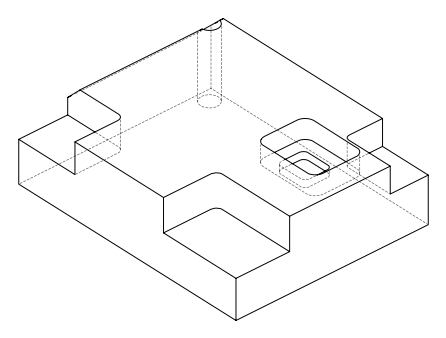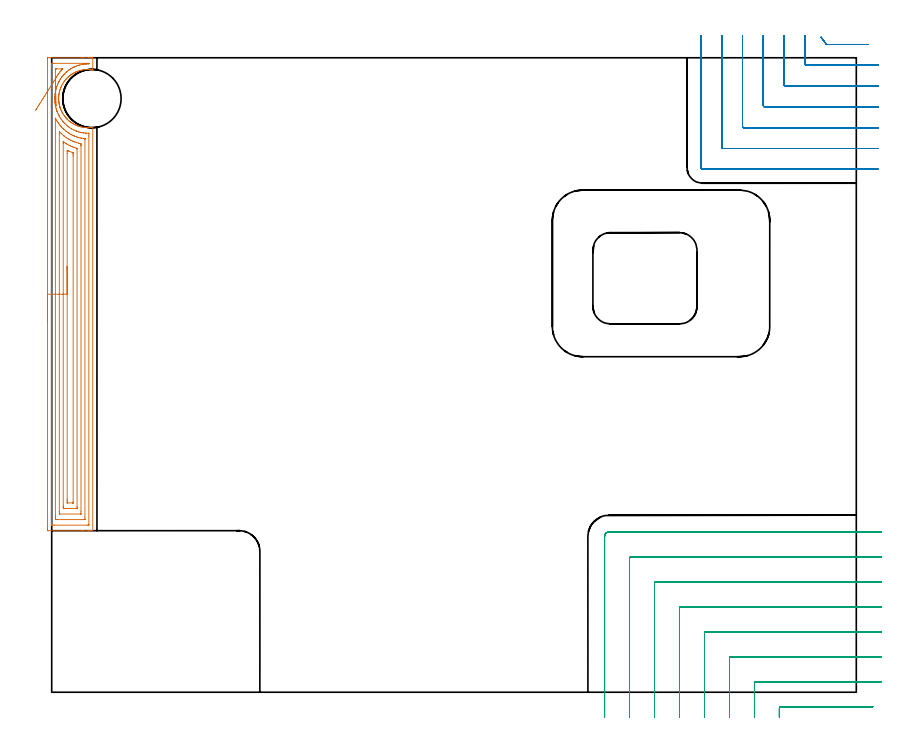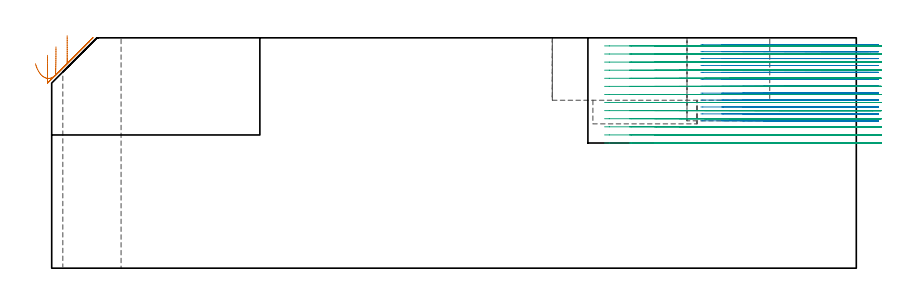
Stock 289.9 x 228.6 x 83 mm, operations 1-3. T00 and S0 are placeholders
(PLAN: 7 operations, 5 tool changes, 66.7 min)
(1 AREA_MILL | FG_CHAMFER_SURFACE | UGT0205_001 | 8.15 min | 23593 mm3)
(2 MILL_CORNER_NOTCH_RECTANGULAR | CORNER_NOTCH_RECTANGULAR | NXT0201_013 | Follow Part, ap 2.5, ae 75% | 13.03 min | 82239 mm3)
(3 MILL_CORNER_NOTCH_RECTANGULAR_1 | CORNER_NOTCH_RECTANGULAR_1 | NXT0201_011 | Follow Part, ap 3, ae 75% | 24.07 min | 233351 mm3)
(4 MILL_CORNER_NOTCH_RECTANGULAR_2 | CORNER_NOTCH_RECTANGULAR_2 | NXT0201_011 | Follow Part, ap 3, ae 75% | 16.27 min | 151375 mm3)
(5 MILL_RECTANGULAR_POCKET | POCKET_RECTANGULAR_STRAIGHT | UGT0201_136 | Follow Part, ap 5, ae 75% | 3.47 min | 103435 mm3)
(6 MILL_RECTANGULAR_POCKET_1 | POCKET_RECTANGULAR_STRAIGHT_1 | NXT0201_011 | Follow Part, ap 3, ae 75% | 1.35 min | 10196 mm3)
(7 INDEXABLE_INSERT_DRILL_THROUGH_HOLE_FROM_SOLID | STEP1HOLE | NXT0302_013 | 0.35 min | 27633 mm3)
(TOOL UGT0205_001 | Chamfer Mill 20 x 3 x 45 deg. | D20 FL50 Z2)
(TOOL NXT0201_013 | ENDMILL 10mm | D10 FL30 Z4)
(TOOL NXT0201_011 | ENDMILL 12mm [2P460-1200-NA 1630] | D12 FL38 Z6)
(TOOL UGT0201_136 | Carbide End Mill 20.0 | D20 FL30 Z4)
(TOOL NXT0302_013 | Index. Insert Drill 21mm [880-D2100L25-05] | D21 PA176 FL105 Z2)
(OP 1 AREA_MILL)
G17 G21 G94 G90
T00 M6
G54
G17 G0 G90 X-1.5 Y133.4 S1061 M3
G43 Z93. H0
Z76.7
G94 G1 Y133.438 Z75.828 F250.
Y133.552 Z74.964
Y133.741 Z74.112
Y134.003 Z73.28
Y134.337 Z72.474
Y134.74 Z71.7
Y135.208 Z70.964
Y135.74 Z70.272
Y136.329 Z69.629
Y136.972 Z69.04
Y137.664 Z68.508
Y138.4 Z68.04
Y139.174 Z67.637
Y139.98 Z67.303
Y140.812 Z67.041
Y141.664 Z66.852
Y142.528 Z66.738
Y143.4 Z66.7
Y228.019
X-1.497 Y228.596
X-1.496 Y228.597 Z66.701
X-0.92 Y228.6 Z67.277
X10.658 Z78.852
X11.277 Z79.474
X11.548 Z79.745
X13.33 Z81.525
X13.873 Z82.072
X13.911 Z82.11
X14.447 Z82.646
X14.761 Y228.593 Z82.953
X14.797 Y228.59 Z82.988
X14.8 Y228.464 Z83.
Y224.456
X14.797 Y224.256 Z82.989
X14.74 Y224.258 Z82.933
X14.683 Y224.262 Z82.883
X14.574 Y224.279 Z82.774
X14.446 Y224.299 Z82.644
X14.22 Y224.321 Z82.416
X14.097 Y224.332 Z82.294
X13.911 Y224.35 Z82.109
X13.024 Y224.389 Z81.223
X12.439 Y224.366 Z80.638
X12.138 Y224.353 Z80.337
X11.555 Y224.299 Z79.753
X11.253 Y224.245 Z79.45
X10.658 Y224.116 Z78.854
X10.367 Y224.053 Z78.564
X9.922 Y223.932 Z78.12
X9.481 Y223.786 Z77.677
X9.322 Y223.724 Z77.516
X9.146 Y223.658 Z77.344
X9.034 Y223.615 Z77.233
X8.594 Y223.429 Z76.793
X8.54 Y223.405 Z76.739
X8.121 Y223.191 Z76.32
X8. Y223.124 Z76.2
X7.707 Y222.963 Z75.906
X7.347 Y222.743 Z75.546
X7.243 Y222.674 Z75.442
X7.095 Y222.577 Z75.291
X6.994 Y222.511 Z75.192
X6.812 Y222.377 Z75.012
X6.65 Y222.249 Z74.846
X6.373 Y222.032 Z74.572
X5.936 Y221.665 Z74.133
X5.883 Y221.617 Z74.079
X5.46 Y221.191 Z73.656
X5.314 Y221.035 Z73.51
X5.182 Y220.893 Z73.378
X5.022 Y220.723 Z73.221
X4.672 Y220.281 Z72.87
X4.34 Y219.829 Z72.538
X4.163 Y219.564 Z72.361
X3.796 Y218.935 Z71.994
X3.566 Y218.491 Z71.765
X3.533 Y218.42 Z71.732
X3.441 Y218.221 Z71.637
X3.356 Y218.041 Z71.554
X3.277 Y217.856 Z71.475
X3.024 Y217.147 Z71.223
X2.945 Y216.885 Z71.141
X2.888 Y216.702 Z71.087
X2.865 Y216.611 Z71.064
X2.845 Y216.53 Z71.043
X2.823 Y216.439 Z71.017
X2.775 Y216.253 Z70.971
X2.729 Y216.033 Z70.926
X2.682 Y215.807 Z70.88
X2.642 Y215.567 Z70.841
X2.608 Y215.359 Z70.808
X2.555 Y214.913 Z70.755
X2.54 Y214.693 Z70.737
X2.523 Y214.466 Z70.718
X2.521 Y214.352 Z70.713
X2.507 Y214.019 Z70.704
X2.508 Y213.984 Z70.705
X2.509 Y213.912 Z70.703
X2.513 Y213.608 Z70.707
Y213.572 Z70.709
X2.516 Y213.492 Z70.714
X2.537 Y213.124 Z70.733
X2.562 Y212.876 Z70.755
X2.58 Y212.678 Z70.776
X2.615 Y212.431 Z70.81
X2.624 Y212.356 Z70.822
X2.641 Y212.23 Z70.84
X2.725 Y211.784 Z70.919
X2.738 Y211.727 Z70.932
X2.828 Y211.336 Z71.022
X2.894 Y211.095 Z71.088
X2.939 Y210.924 Z71.137
X2.948 Y210.89 Z71.146
X2.969 Y210.828 Z71.167
X3.029 Y210.65 Z71.223
X3.096 Y210.441 Z71.291
X3.278 Y209.942 Z71.474
X3.426 Y209.61 Z71.621
X3.456 Y209.539 Z71.655
X3.464 Y209.52 Z71.663
X3.533 Y209.378 Z71.732
X3.565 Y209.314 Z71.762
X3.645 Y209.146 Z71.844
X3.666 Y209.102 Z71.865
X3.907 Y208.664 Z72.105
X4.05 Y208.423 Z72.248
X4.164 Y208.232 Z72.361
X4.497 Y207.757 Z72.694
X4.828 Y207.314 Z73.025
X4.892 Y207.235 Z73.088
X4.937 Y207.179 Z73.134
X5.017 Y207.087 Z73.214
X5.05 Y207.049 Z73.247
X5.152 Y206.938 Z73.352
X5.182 Y206.906 Z73.381
X5.314 Y206.767 Z73.51
X5.43 Y206.641 Z73.63
X5.5 Y206.567 Z73.699
X5.611 Y206.45 Z73.807
X5.639 Y206.42 Z73.835
X5.936 Y206.138 Z74.132
X6.298 Y205.826 Z74.496
X6.668 Y205.526 Z74.868
X6.702 Y205.502 Z74.901
X6.821 Y205.416 Z75.02
X7.26 Y205.118 Z75.459
X7.424 Y205.015 Z75.623
X7.541 Y204.943 Z75.736
X7.672 Y204.86 Z75.872
X7.707 Y204.838 Z75.906
X8.07 Y204.633 Z76.267
X8.206 Y204.563 Z76.404
X8.331 Y204.5 Z76.528
X8.431 Y204.452 Z76.629
X8.594 Y204.374 Z76.792
X9.034 Y204.185 Z77.233
X9.211 Y204.117 Z77.409
X9.322 Y204.075 Z77.517
X9.48 Y204.014 Z77.678
X9.919 Y203.869 Z78.118
X10.038 Y203.834 Z78.237
X10.362 Y203.739 Z78.559
X10.658 Y203.679 Z78.853
X11.252 Y203.558 Z79.451
X11.523 Y203.524 Z79.723
X12.138 Y203.447 Z80.338
X13.024 Y203.411 Z81.224
X13.91 Y203.45 Z82.11
X14.535 Y203.524 Z82.735
X14.738 Y203.548 Z82.937
X14.792 Y203.549 Z82.989
X14.794 Y203.546 Z82.992
X14.8 Y203.524 Z83.
Y58.336
X14.801 Y58.204 Z82.992
X14.759 Y58.201 Z82.951
X14.446 Y58.2 Z82.645
X13.873 Z82.072
X13.33 Z81.525
X11.277 Z79.474
X10.658 Z78.852
X-1.153 Y58.201 Z67.044
X-1.496 Y58.203 Z66.701
X-1.497 Y58.204 Z66.7
X-1.5 Y58.781
Y59.361
Y143.4
X-0.086 Z68.114
X-0.085 Y226.293 Z68.115
X-0.084 Y226.35 Z68.116
X-0.079 Y226.461 Z68.121
X-0.069 Y226.59 Z68.131
X-0.03 Y226.592 Z68.17
X0.499 Y226.599 Z68.699
X12.968 Z81.168
X13.119 Y226.596 Z81.319
X13.33 Y226.59 Z81.53
X13.379 Y226.584 Z81.579
X13.383 Y226.513 Z81.583
X13.385 Y226.473 Z81.585
X13.384 Y226.457 Z81.584
X13.381 Y226.426 Z81.581
X13.374 Y226.385 Z81.574
X12.808 Y226.374 Z81.008
X12.439 Y226.364 Z80.639
X12.317 Y226.36 Z80.517
X11.994 Y226.336 Z80.194
X11.548 Y226.3 Z79.748
X11.491 Y226.294 Z79.691
X11.12 Y226.237 Z79.32
X10.739 Y226.157 Z78.939
X10.658 Y226.138 Z78.858
X10.019 Y225.985 Z78.219
X9.767 Y225.916 Z77.967
X9.333 Y225.781 Z77.533
X8.877 Y225.619 Z77.077
X8.679 Y225.544 Z76.879
X8.194 Y225.347 Z76.394
X8.053 Y225.28 Z76.253
X7.986 Y225.246 Z76.186
X7.472 Y224.969 Z75.672
X7.095 Y224.758 Z75.295
X6.906 Y224.646 Z75.106
X6.601 Y224.456 Z74.801
X6.366 Y224.294 Z74.566
X6.205 Y224.176 Z74.405
X5.861 Y223.909 Z74.061
X5.429 Y223.565 Z73.629
X5.367 Y223.512 Z73.567
X5.314 Y223.465 Z73.514
X4.908 Y223.08 Z73.108
X4.502 Y222.674 Z72.702
X4.463 Y222.634 Z72.663
X4.047 Y222.16 Z72.247
X3.743 Y221.784 Z71.943
X3.652 Y221.665 Z71.852
X3.533 Y221.502 Z71.733
X3.282 Y221.144 Z71.482
X3.115 Y220.893 Z71.315
X2.939 Y220.597 Z71.139
X2.642 Y220.09 Z70.842
X2.611 Y220.033 Z70.811
X2.596 Y220.002 Z70.796
X2.32 Y219.434 Z70.52
X2.168 Y219.111 Z70.368
X2.038 Y218.801 Z70.238
X1.862 Y218.331 Z70.062
X1.804 Y218.168 Z70.004
X1.752 Y218.015 Z69.952
X1.594 Y217.487 Z69.794
X1.552 Y217.33 Z69.752
X1.415 Y216.776 Z69.615
X1.346 Y216.439 Z69.546
X1.273 Y216.027 Z69.473
X1.204 Y215.549 Z69.404
X1.167 Y215.242 Z69.367
X1.12 Y214.658 Z69.32
X1.11 Y214.409 Z69.31
X1.1 Y213.767 Z69.3
X1.104 Y213.524 Z69.304
X1.139 Y212.876 Z69.339
X1.149 Y212.733 Z69.349
X1.165 Y212.572 Z69.365
X1.24 Y211.986 Z69.44
X1.314 Y211.532 Z69.514
X1.401 Y211.095 Z69.601
X1.574 Y210.381 Z69.774
X1.625 Y210.204 Z69.825
X1.752 Y209.789 Z69.952
X1.883 Y209.401 Z70.083
X1.897 Y209.362 Z70.097
X1.914 Y209.314 Z70.114
X2.016 Y209.049 Z70.216
X2.29 Y208.423 Z70.49
X2.642 Y207.711 Z70.842
X2.704 Y207.593 Z70.904
X2.717 Y207.569 Z70.917
X2.737 Y207.532 Z70.937
X2.864 Y207.31 Z71.064
X3.158 Y206.838 Z71.358
X3.292 Y206.641 Z71.492
X3.533 Y206.305 Z71.733
X3.953 Y205.751 Z72.153
X4.167 Y205.497 Z72.367
X4.423 Y205.219 Z72.623
X4.763 Y204.86 Z72.963
X5.314 Y204.342 Z73.514
X5.758 Y203.969 Z73.958
X6.205 Y203.626 Z74.405
X7.026 Y203.078 Z75.226
X7.095 Y203.035 Z75.295
X7.204 Y202.969 Z75.404
X7.986 Y202.564 Z76.186
X8.839 Y202.188 Z77.039
X8.877 Y202.173 Z77.077
X8.9 Y202.164 Z77.1
X9.767 Y201.881 Z77.967
X10.194 Y201.761 Z78.394
X10.658 Y201.668 Z78.858
X11.294 Y201.551 Z79.494
X11.548 Y201.521 Z79.748
X12.291 Y201.445 Z80.491
X12.439 Y201.439 Z80.639
X13.367 Y201.415 Z81.567
X13.379 Y201.351 Z81.579
X13.383 Y201.297 Z81.583
X13.385 Y201.242 Z81.585
X13.386 Y200.406 Z81.586
X13.385 Y60.507 Z81.585
X13.384 Y60.451 Z81.584
X13.379 Y60.339 Z81.579
X13.369 Y60.21 Z81.569
X13.33 Y60.208 Z81.53
X12.801 Y60.201 Z81.001
X0.861 Y60.2 Z69.061
X0.331 Y60.202 Z68.531
X-0.03 Y60.208 Z68.17
X-0.075 Y60.21 Z68.125
X-0.081 Y60.395 Z68.119
X-0.085 Y60.507 Z68.115
Y60.563
X-0.086 Y60.619 Z68.114
Y143.4
X1.328 Z69.528
X1.329 Y206.737 Z69.529
X1.334 Y206.83 Z69.534
X1.349 Y206.808 Z69.549
X1.443 Y206.641 Z69.643
X1.752 Y206.088 Z69.952
X1.955 Y205.751 Z70.155
X2.315 Y205.187 Z70.515
X2.549 Y204.86 Z70.749
X2.642 Y204.735 Z70.842
X2.975 Y204.305 Z71.175
X3.254 Y203.969 Z71.454
X3.533 Y203.667 Z71.733
X4.104 Y203.078 Z72.304
X4.423 Y202.778 Z72.623
X5.112 Y202.188 Z73.312
X5.314 Y202.035 Z73.514
X5.872 Y201.63 Z74.072
X6.205 Y201.412 Z74.405
X6.384 Y201.297 Z74.584
X6.836 Y201.038 Z75.036
X7.095 Y200.898 Z75.295
X7.375 Y200.752 Z75.575
X7.885 Y200.507 Z76.085
X7.986 Y200.464 Z76.186
X8.121 Y200.406 Z76.321
X8.877 Y200.126 Z77.077
X9.308 Y199.974 Z77.508
X9.767 Y199.843 Z77.967
X10.499 Y199.674 Z78.699
X10.658 Y199.647 Z78.858
X11.471 Y199.516 Z79.671
X11.557 Y199.507 Z79.757
X11.943 Y199.459 Z80.143
X11.965 Y199.449 Z80.165
X11.968 Y199.43 Z80.168
X11.97 Y199.399 Z80.17
X11.971 Y199.366 Z80.171
X11.972 Y199.092 Z80.172
X11.971 Y62.812 Z80.171
X11.97 Y62.344 Z80.17
X11.968 Y62.239 Z80.168
X11.966 Y62.215 Z80.166
X11.964 Y62.21 Z80.164
X11.932 Y62.206 Z80.132
X11.837 Y62.202 Z80.037
X11.692 Y62.2 Z79.892
X11.548 Z79.748
X1.895 Z70.095
X1.752 Y62.202 Z69.952
X1.608 Y62.205 Z69.808
X1.335 Y62.213 Z69.535
X1.333 Y62.344 Z69.533
X1.33 Y62.766 Z69.53
X1.329 Y63.235 Z69.529
X1.328 Y63.658 Z69.528
Y143.4
X2.743 Z70.943
Y201.196
X2.744 Y201.297 Z70.944
X2.75 Y201.968 Z70.95
X3.436 Y201.297 Z71.636
X3.533 Y201.209 Z71.733
X4.264 Y200.565 Z72.464
X4.423 Y200.434 Z72.623
X4.458 Y200.406 Z72.658
X5.314 Y199.801 Z73.514
X5.744 Y199.516 Z73.944
X6.205 Y199.243 Z74.405
X6.816 Y198.904 Z75.016
X7.095 Y198.771 Z75.295
X7.409 Y198.625 Z75.609
X7.986 Y198.393 Z76.186
X8.37 Y198.241 Z76.57
X8.877 Y198.069 Z77.077
X9.668 Y197.833 Z77.868
X9.767 Y197.81 Z77.967
X10.102 Y197.734 Z78.302
X10.55 Y197.627 Z78.75
X10.553 Y197.536 Z78.753
X10.555 Y197.339 Z78.755
X10.557 Y196.944 Z78.757
Y196.843
Y65.016
X10.552 Y64.231 Z78.752
X10.551 Y64.211 Z78.751
X10.532 Y64.207 Z78.732
X10.481 Y64.203 Z78.681
X10.379 Y64.201 Z78.579
X2.905 Z71.105
X2.813 Y64.203 Z71.013
X2.768 Y64.207 Z70.968
X2.751 Y64.21 Z70.951
X2.749 Y64.222 Z70.949
X2.743 Y64.915 Z70.943
Y65.016
Y143.4
X4.157 Z72.357
Y197.734
X4.158 Y198. Z72.358
X4.161 Y198.267 Z72.361
X4.164 Y198.341 Z72.364
X4.168 Y198.36 Z72.368
X4.189 Y198.347 Z72.389
X4.285 Y198.284 Z72.485
X4.423 Y198.191 Z72.623
X5.095 Y197.734 Z73.295
X5.314 Y197.598 Z73.514
X5.659 Y197.389 Z73.859
X6.205 Y197.102 Z74.405
X6.712 Y196.843 Z74.912
X7.095 Y196.676 Z75.295
X7.389 Y196.55 Z75.589
X7.986 Y196.323 Z76.186
X8.783 Y196.046 Z76.983
X8.877 Y196.018 Z77.077
X9.097 Y195.953 Z77.297
X9.137 Y195.928 Z77.337
X9.139 Y195.918 Z77.339
X9.141 Y195.886 Z77.341
X9.143 Y195.819 Z77.343
Y195.686
X9.142 Y66.798 Z77.342
X9.141 Y66.534 Z77.341
X9.136 Y66.266 Z77.336
X9.132 Y66.209 Z77.332
X9.1 Y66.207 Z77.3
X9.026 Y66.203 Z77.226
X8.877 Y66.201 Z77.077
X8.584 Y66.2 Z76.784
X5.021 Y66.201 Z73.221
X4.423 Y66.207 Z72.623
X4.225 Y66.21 Z72.425
X4.164 Y66.22 Z72.364
X4.161 Y66.354 Z72.361
X4.159 Y66.531 Z72.359
X4.157 Y66.798 Z72.357
Y67.064
Y143.4
X5.571 Z73.771
Y194.171
X5.573 Y194.803 Z73.773
X5.575 Y195.062 Z73.775
X5.578 Y195.257 Z73.778
X5.712 Y195.206 Z73.912
X6.022 Y195.062 Z74.222
X6.205 Y194.975 Z74.405
X6.369 Y194.897 Z74.569
X7.715 Y194.338 Z75.915
X7.722 Y194.315 Z75.922
X7.725 Y194.261 Z75.925
X7.727 Y194.171 Z75.927
X7.729 Y193.538 Z75.929
Y193.281
X7.728 Y68.579 Z75.928
X7.726 Y68.263 Z75.926
X7.725 Y68.224 Z75.925
X7.723 Y68.212 Z75.923
X7.701 Y68.209 Z75.901
X7.601 Y68.204 Z75.801
X7.474 Y68.201 Z75.674
X5.691 Y68.202 Z73.891
X5.599 Y68.207 Z73.799
X5.582 Y68.209 Z73.782
X5.578 Y68.238 Z73.778
X5.574 Y68.319 Z73.774
X5.572 Y68.579 Z73.772
X5.571 Y69.213 Z73.771
Y69.47
Y143.4
Y144.272 Z73.809
Y145.137 Z73.923
Y145.988 Z74.112
Y146.82 Z74.374
Y147.626 Z74.708
Y148.4 Z75.111
Y149.136 Z75.58
Y149.828 Z76.111
Y150.471 Z76.7
Y151.06 Z77.343
Y151.592 Z78.035
Y152.06 Z78.771
Y152.463 Z79.545
Y152.797 Z80.351
Y153.059 Z81.183
Y153.248 Z82.035
Y153.362 Z82.9
Y153.4 Z83.771
G0 Z93.
X1.538 Y211.222
Z79.74
G1 Y211.242 Z78.868
X1.536 Y211.338 Z78.001
X1.532 Y211.509 Z77.145
X1.527 Y211.754 Z76.308
X1.52 Y212.071 Z75.495
X1.512 Y212.458 Z74.713
X1.503 Y212.911 Z73.968
X1.492 Y213.428 Z73.265
X1.48 Y214.004 Z72.61
X1.467 Y214.634 Z72.007
X1.453 Y215.315 Z71.462
X1.438 Y216.041 Z70.978
X1.422 Y216.806 Z70.559
X1.406 Y217.605 Z70.209
X1.388 Y218.431 Z69.929
X1.371 Y219.278 Z69.723
X1.353 Y220.14 Z69.591
X1.335 Y221.011 Z69.535
X1.331 Y221.209 Z69.531
X1.329 Y221.315 Z69.529
Y223.988
X1.33 Y224.456 Z69.53
X1.332 Y224.561 Z69.532
X1.334 Y224.585 Z69.534
X1.336 Y224.59 Z69.536
X1.368 Y224.594 Z69.568
X1.463 Y224.598 Z69.663
X1.608 Y224.6 Z69.808
X1.752 Z69.952
X3.533 Y224.599 Z71.733
X3.677 Y224.596 Z71.877
X3.944 Y224.59 Z72.144
X3.825 Y224.456 Z72.025
X3.684 Y224.304 Z71.884
X3.533 Y224.139 Z71.733
X3.264 Y223.834 Z71.464
X3.033 Y223.565 Z71.233
X2.86 Y223.347 Z71.06
X2.642 Y223.064 Z70.842
X2.478 Y222.839 Z70.678
X2.361 Y222.674 Z70.561
X2.116 Y222.31 Z70.316
X1.792 Y221.784 Z69.992
X1.777 Y221.759 Z69.977
X1.752 Y221.715 Z69.952
X1.45 Y221.194 Z69.65
X1.335 Y221.011 Z69.535
X0.916 Y220.344 Z69.159
X0.481 Y219.652 Z68.853
X0.034 Y218.941 Z68.62
X-0.422 Y218.214 Z68.461
X-0.884 Y217.479 Z68.377
X-1.349 Y216.741 Z68.369
X-1.811 Y216.004 Z68.437
X-2.269 Y215.276 Z68.581
X-2.719 Y214.561 Z68.799
X-3.156 Y213.864 Z69.09
X-3.579 Y213.192 Z69.452
X-3.983 Y212.549 Z69.881
X-4.365 Y211.94 Z70.375
X-4.724 Y211.37 Z70.93
X-5.055 Y210.843 Z71.541
X-5.356 Y210.363 Z72.204
X-5.626 Y209.934 Z72.914
X-5.862 Y209.559 Z73.666
G0 Z93.
M5
M2
(OP 2 MILL_CORNER_NOTCH_RECTANGULAR)
G17 G21 G94 G90
T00 M6
G54
G17 G0 G90 X277.199 Y236. S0 M3
G43 Z93. H0
Z80.508
G94 G1 X278.999 Y233.6 F250.
G3 X279.395 Y233.4 R0.5 F500.
G1 X291.3
X294.3 F250.
G0 Z93.
X271.4 Y236.6
Z80.508
G1 Y233.6
Y226.397 F500.
G3 X271.897 Y225.9 R0.5
G1 X294.9
X297.9 F250.
G0 Z93.
X263.9 Y236.6
Z80.508
G1 Y233.6
Y218.897 F500.
G3 X264.397 Y218.4 R0.5
G1 X294.9
X297.9 F250.
G0 Z93.
X256.4 Y236.6
Z80.508
G1 Y233.6
Y211.397 F500.
G3 X256.897 Y210.9 R0.5
G1 X294.9
X297.9 F250.
G0 Z93.
X248.9 Y236.6
Z80.508
G1 Y233.6
Y203.897 F500.
G3 X249.397 Y203.4 R0.5
G1 X294.9
X297.9 F250.
G0 Z93.
X241.4 Y236.6
Z80.508
G1 Y233.6
Y196.397 F500.
G3 X241.897 Y195.9 R0.5
G1 X294.9
X297.9 F250.
G0 Z93.
X233.9 Y236.6
Z80.508
G1 Y233.6
Y189.1 F500.
G3 X234.6 Y188.4 R0.7
G1 X294.9
X297.9 F250.
G0 Z93.
X277.199 Y236.
Z78.017
G1 X278.999 Y233.6
G3 X279.395 Y233.4 R0.5 F500.
G1 X291.3
X294.3 F250.
G0 Z93.
X271.4 Y236.6
Z78.017
G1 Y233.6
Y226.397 F500.
G3 X271.897 Y225.9 R0.5
G1 X294.9
X297.9 F250.
G0 Z93.
X263.9 Y236.6
Z78.017
G1 Y233.6
Y218.897 F500.
G3 X264.397 Y218.4 R0.5
G1 X294.9
X297.9 F250.
G0 Z93.
X256.4 Y236.6
Z78.017
G1 Y233.6
Y211.397 F500.
G3 X256.897 Y210.9 R0.5
G1 X294.9
X297.9 F250.
G0 Z93.
X248.9 Y236.6
Z78.017
G1 Y233.6
Y203.897 F500.
G3 X249.397 Y203.4 R0.5
G1 X294.9
X297.9 F250.
G0 Z93.
X241.4 Y236.6
Z78.017
G1 Y233.6
Y196.397 F500.
G3 X241.897 Y195.9 R0.5
G1 X294.9
X297.9 F250.
G0 Z93.
X233.9 Y236.6
Z78.017
G1 Y233.6
Y189.1 F500.
G3 X234.6 Y188.4 R0.7
G1 X294.9
X297.9 F250.
G0 Z93.
X277.199 Y236.
Z75.525
G1 X278.999 Y233.6
G3 X279.395 Y233.4 R0.5 F500.
G1 X291.3
X294.3 F250.
G0 Z93.
X271.4 Y236.6
Z75.525
G1 Y233.6
Y226.397 F500.
G3 X271.897 Y225.9 R0.5
G1 X294.9
X297.9 F250.
G0 Z93.
X263.9 Y236.6
Z75.525
G1 Y233.6
Y218.897 F500.
G3 X264.397 Y218.4 R0.5
G1 X294.9
X297.9 F250.
G0 Z93.
X256.4 Y236.6
Z75.525
G1 Y233.6
Y211.397 F500.
G3 X256.897 Y210.9 R0.5
G1 X294.9
X297.9 F250.
G0 Z93.
X248.9 Y236.6
Z75.525
G1 Y233.6
Y203.897 F500.
G3 X249.397 Y203.4 R0.5
G1 X294.9
X297.9 F250.
G0 Z93.
X241.4 Y236.6
Z75.525
G1 Y233.6
Y196.397 F500.
G3 X241.897 Y195.9 R0.5
G1 X294.9
X297.9 F250.
G0 Z93.
X233.9 Y236.6
Z75.525
G1 Y233.6
Y189.1 F500.
G3 X234.6 Y188.4 R0.7
G1 X294.9
X297.9 F250.
G0 Z93.
X277.199 Y236.
Z73.033
G1 X278.999 Y233.6
G3 X279.395 Y233.4 R0.5 F500.
G1 X291.3
X294.3 F250.
G0 Z93.
X271.4 Y236.6
Z73.033
G1 Y233.6
Y226.396 F500.
G3 X271.896 Y225.9 R0.5
G1 X294.9
X297.9 F250.
G0 Z93.
X263.9 Y236.6
Z73.033
G1 Y233.6
Y218.897 F500.
G3 X264.397 Y218.4 R0.5
G1 X294.9
X297.9 F250.
G0 Z93.
X256.4 Y236.6
Z73.033
G1 Y233.6
Y211.397 F500.
G3 X256.897 Y210.9 R0.5
G1 X294.9
X297.9 F250.
G0 Z93.
X248.9 Y236.6
Z73.033
G1 Y233.6
Y203.897 F500.
G3 X249.397 Y203.4 R0.5
G1 X294.9
X297.9 F250.
G0 Z93.
X241.4 Y236.6
Z73.033
G1 Y233.6
Y196.397 F500.
G3 X241.897 Y195.9 R0.5
G1 X294.9
X297.9 F250.
G0 Z93.
X233.9 Y236.6
Z73.033
G1 Y233.6
Y189.1 F500.
G3 X234.6 Y188.4 R0.7
G1 X294.9
X297.9 F250.
G0 Z93.
X277.199 Y236.
Z70.542
G1 X278.999 Y233.6
G3 X279.395 Y233.4 R0.5 F500.
G1 X291.3
X294.3 F250.
G0 Z93.
X271.4 Y236.6
Z70.542
G1 Y233.6
Y226.397 F500.
G3 X271.897 Y225.9 R0.5
G1 X294.9
X297.9 F250.
G0 Z93.
X263.9 Y236.6
Z70.542
G1 Y233.6
Y218.897 F500.
G3 X264.397 Y218.4 R0.5
G1 X294.9
X297.9 F250.
G0 Z93.
X256.4 Y236.6
Z70.542
G1 Y233.6
Y211.397 F500.
G3 X256.897 Y210.9 R0.5
G1 X294.9
X297.9 F250.
G0 Z93.
X248.9 Y236.6
Z70.542
G1 Y233.6
Y203.897 F500.
G3 X249.397 Y203.4 R0.5
G1 X294.9
X297.9 F250.
G0 Z93.
X241.4 Y236.6
Z70.542
G1 Y233.6
Y196.397 F500.
G3 X241.897 Y195.9 R0.5
G1 X294.9
X297.9 F250.
G0 Z93.
X233.9 Y236.6
Z70.542
G1 Y233.6
Y189.1 F500.
G3 X234.6 Y188.4 R0.7
G1 X294.9
X297.9 F250.
G0 Z93.
X277.199 Y236.
Z68.05
G1 X278.999 Y233.6
G3 X279.395 Y233.4 R0.5 F500.
G1 X291.3
X294.3 F250.
G0 Z93.
X271.4 Y236.6
Z68.05
G1 Y233.6
Y226.397 F500.
G3 X271.897 Y225.9 R0.5
G1 X294.9
X297.9 F250.
G0 Z93.
X263.9 Y236.6
Z68.05
G1 Y233.6
Y218.897 F500.
G3 X264.397 Y218.4 R0.5
G1 X294.9
X297.9 F250.
G0 Z93.
X256.4 Y236.6
Z68.05
G1 Y233.6
Y211.397 F500.
G3 X256.897 Y210.9 R0.5
G1 X294.9
X297.9 F250.
G0 Z93.
X248.9 Y236.6
Z68.05
G1 Y233.6
Y203.897 F500.
G3 X249.397 Y203.4 R0.5
G1 X294.9
X297.9 F250.
G0 Z93.
X241.4 Y236.6
Z68.05
G1 Y233.6
Y196.397 F500.
G3 X241.897 Y195.9 R0.5
G1 X294.9
X297.9 F250.
G0 Z93.
X233.9 Y236.6
Z68.05
G1 Y233.6
Y189.1 F500.
G3 X234.6 Y188.4 R0.7
G1 X294.9
X297.9 F250.
G0 Z93.
X277.199 Y236.
Z65.558
G1 X278.999 Y233.6
G3 X279.395 Y233.4 R0.5 F500.
G1 X291.3
X294.3 F250.
G0 Z93.
X271.4 Y236.6
Z65.558
G1 Y233.6
Y226.397 F500.
G3 X271.897 Y225.9 R0.5
G1 X294.9
X297.9 F250.
G0 Z93.
X263.9 Y236.6
Z65.558
G1 Y233.6
Y218.897 F500.
G3 X264.397 Y218.4 R0.5
G1 X294.9
X297.9 F250.
G0 Z93.
X256.4 Y236.6
Z65.558
G1 Y233.6
Y211.397 F500.
G3 X256.897 Y210.9 R0.5
G1 X294.9
X297.9 F250.
G0 Z93.
X248.9 Y236.6
Z65.558
G1 Y233.6
Y203.897 F500.
G3 X249.397 Y203.4 R0.5
G1 X294.9
X297.9 F250.
G0 Z93.
X241.4 Y236.6
Z65.558
G1 Y233.6
Y196.397 F500.
G3 X241.897 Y195.9 R0.5
G1 X294.9
X297.9 F250.
G0 Z93.
X233.9 Y236.6
Z65.558
G1 Y233.6
Y189.1 F500.
G3 X234.6 Y188.4 R0.7
G1 X294.9
X297.9 F250.
G0 Z93.
X277.199 Y236.
Z63.067
G1 X278.999 Y233.6
G3 X279.395 Y233.4 R0.5 F500.
G1 X291.3
X294.3 F250.
G0 Z93.
X271.4 Y236.6
Z63.067
G1 Y233.6
Y226.397 F500.
G3 X271.897 Y225.9 R0.5
G1 X294.9
X297.9 F250.
G0 Z93.
X263.9 Y236.6
Z63.067
G1 Y233.6
Y218.897 F500.
G3 X264.397 Y218.4 R0.5
G1 X294.9
X297.9 F250.
G0 Z93.
X256.4 Y236.6
Z63.067
G1 Y233.6
Y211.397 F500.
G3 X256.897 Y210.9 R0.5
G1 X294.9
X297.9 F250.
G0 Z93.
X248.9 Y236.6
Z63.067
G1 Y233.6
Y203.897 F500.
G3 X249.397 Y203.4 R0.5
G1 X294.9
X297.9 F250.
G0 Z93.
X241.4 Y236.6
Z63.067
G1 Y233.6
Y196.397 F500.
G3 X241.897 Y195.9 R0.5
G1 X294.9
X297.9 F250.
G0 Z93.
X233.9 Y236.6
Z63.067
G1 Y233.6
Y189.1 F500.
G3 X234.6 Y188.4 R0.7
G1 X294.9
X297.9 F250.
G0 Z93.
X277.199 Y236.
Z60.575
G1 X278.999 Y233.6
G3 X279.395 Y233.4 R0.5 F500.
G1 X291.3
X294.3 F250.
G0 Z93.
X271.4 Y236.6
Z60.575
G1 Y233.6
Y226.397 F500.
G3 X271.897 Y225.9 R0.5
G1 X294.9
X297.9 F250.
G0 Z93.
X263.9 Y236.6
Z60.575
G1 Y233.6
Y218.897 F500.
G3 X264.397 Y218.4 R0.5
G1 X294.9
X297.9 F250.
G0 Z93.
X256.4 Y236.6
Z60.575
G1 Y233.6
Y211.397 F500.
G3 X256.897 Y210.9 R0.5
G1 X294.9
X297.9 F250.
G0 Z93.
X248.9 Y236.6
Z60.575
G1 Y233.6
Y203.897 F500.
G3 X249.397 Y203.4 R0.5
G1 X294.9
X297.9 F250.
G0 Z93.
X241.4 Y236.6
Z60.575
G1 Y233.6
Y196.397 F500.
G3 X241.897 Y195.9 R0.5
G1 X294.9
X297.9 F250.
G0 Z93.
X233.9 Y236.6
Z60.575
G1 Y233.6
Y189.1 F500.
G3 X234.6 Y188.4 R0.7
G1 X294.9
X297.9 F250.
G0 Z93.
X277.199 Y236.
Z58.083
G1 X278.999 Y233.6
G3 X279.395 Y233.4 R0.5 F500.
G1 X291.3
X294.3 F250.
G0 Z93.
X271.4 Y236.6
Z58.083
G1 Y233.6
Y226.397 F500.
G3 X271.897 Y225.9 R0.5
G1 X294.9
X297.9 F250.
G0 Z93.
X263.9 Y236.6
Z58.083
G1 Y233.6
Y218.897 F500.
G3 X264.397 Y218.4 R0.5
G1 X294.9
X297.9 F250.
G0 Z93.
X256.4 Y236.6
Z58.083
G1 Y233.6
Y211.397 F500.
G3 X256.897 Y210.9 R0.5
G1 X294.9
X297.9 F250.
G0 Z93.
X248.9 Y236.6
Z58.083
G1 Y233.6
Y203.897 F500.
G3 X249.397 Y203.4 R0.5
G1 X294.9
X297.9 F250.
G0 Z93.
X241.4 Y236.6
Z58.083
G1 Y233.6
Y196.397 F500.
G3 X241.897 Y195.9 R0.5
G1 X294.9
X297.9 F250.
G0 Z93.
X233.9 Y236.6
Z58.083
G1 Y233.6
Y189.1 F500.
G3 X234.6 Y188.4 R0.7
G1 X294.9
X297.9 F250.
G0 Z93.
X277.199 Y236.
Z55.592
G1 X278.999 Y233.6
G3 X279.395 Y233.4 R0.5 F500.
G1 X291.3
X294.3 F250.
G0 Z93.
X271.4 Y236.6
Z55.592
G1 Y233.6
Y226.397 F500.
G3 X271.897 Y225.9 R0.5
G1 X294.9
X297.9 F250.
G0 Z93.
X263.9 Y236.6
Z55.592
G1 Y233.6
Y218.897 F500.
G3 X264.397 Y218.4 R0.5
G1 X294.9
X297.9 F250.
G0 Z93.
X256.4 Y236.6
Z55.592
G1 Y233.6
Y211.397 F500.
G3 X256.897 Y210.9 R0.5
G1 X294.9
X297.9 F250.
G0 Z93.
X248.9 Y236.6
Z55.592
G1 Y233.6
Y203.897 F500.
G3 X249.397 Y203.4 R0.5
G1 X294.9
X297.9 F250.
G0 Z93.
X241.4 Y236.6
Z55.592
G1 Y233.6
Y196.397 F500.
G3 X241.897 Y195.9 R0.5
G1 X294.9
X297.9 F250.
G0 Z93.
X233.9 Y236.6
Z55.592
G1 Y233.6
Y189.1 F500.
G3 X234.6 Y188.4 R0.7
G1 X294.9
X297.9 F250.
G0 Z93.
X277.199 Y236.
Z53.1
G1 X278.999 Y233.6
G3 X279.395 Y233.4 R0.5 F500.
G1 X291.3
X294.3 F250.
G0 Z93.
X271.4 Y236.6
Z53.1
G1 Y233.6
Y226.397 F500.
G3 X271.897 Y225.9 R0.5
G1 X294.9
X297.9 F250.
G0 Z93.
X263.9 Y236.6
Z53.1
G1 Y233.6
Y218.897 F500.
G3 X264.397 Y218.4 R0.5
G1 X294.9
X297.9 F250.
G0 Z93.
X256.4 Y236.6
Z53.1
G1 Y233.6
Y211.397 F500.
G3 X256.897 Y210.9 R0.5
G1 X294.9
X297.9 F250.
G0 Z93.
X248.9 Y236.6
Z53.1
G1 Y233.6
Y203.897 F500.
G3 X249.397 Y203.4 R0.5
G1 X294.9
X297.9 F250.
G0 Z93.
X241.4 Y236.6
Z53.1
G1 Y233.6
Y196.397 F500.
G3 X241.897 Y195.9 R0.5
G1 X294.9
X297.9 F250.
G0 Z93.
X233.9 Y236.6
Z53.1
G1 Y233.6
Y189.1 F500.
G3 X234.6 Y188.4 R0.7
G1 X294.9
X297.9 F250.
G0 Z93.
M5
M2
(OP 3 MILL_CORNER_NOTCH_RECTANGULAR_1)
G17 G21 G94 G90
T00 M6
G54
G17 G0 G90 X295.893 Y-5.2 S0 M3
G43 Z93. H1
Z80.085
G94 G1 X292.893 F250.
X262.795 F500.
G3 X262.2 Y-5.795 R0.6
G2 X262.2 Y-6. R63.
G1 Y-9. F250.
G0 Z93.
X298.9 Y3.8
Z80.085
G1 X295.9
X253.796 F500.
G3 X253.2 Y3.204 R0.6
G1 Y-6.
Y-9. F250.
G0 Z93.
X298.9 Y12.8
Z80.085
G1 X295.9
X244.796 F500.
G3 X244.2 Y12.204 R0.6
G1 Y-6.
Y-9. F250.
G0 Z93.
X298.9 Y21.8
Z80.085
G1 X295.9
X235.796 F500.
G3 X235.2 Y21.204 R0.6
G1 Y-6.
Y-9. F250.
G0 Z93.
X298.9 Y30.8
Z80.085
G1 X295.9
X226.796 F500.
G3 X226.2 Y30.204 R0.6
G1 Y-6.
Y-9. F250.
G0 Z93.
X298.9 Y39.8
Z80.085
G1 X295.9
X217.797 F500.
G3 X217.2 Y39.203 R0.6
G1 Y-6.
Y-9. F250.
G0 Z93.
X298.9 Y48.8
Z80.085
G1 X295.9
X208.797 F500.
G3 X208.2 Y48.203 R0.6
G1 Y-6.
Y-9. F250.
G0 Z93.
X298.9 Y57.8
Z80.085
G1 X295.9
X200.9 F500.
G3 X199.2 Y56.1 R1.7
G1 Y-6.
Y-9. F250.
G0 Z93.
X295.893 Y-5.2
Z77.169
G1 X292.893
X262.795 F500.
G3 X262.2 Y-5.795 R0.6
G2 X262.2 Y-6. R63.
G1 Y-9. F250.
G0 Z93.
X298.9 Y3.8
Z77.169
G1 X295.9
X253.795 F500.
G3 X253.2 Y3.205 R0.6
G1 Y-6.
Y-9. F250.
G0 Z93.
X298.9 Y12.8
Z77.169
G1 X295.9
X244.796 F500.
G3 X244.2 Y12.204 R0.6
G1 Y-6.
Y-9. F250.
G0 Z93.
X298.9 Y21.8
Z77.169
G1 X295.9
X235.796 F500.
G3 X235.2 Y21.204 R0.6
G1 Y-6.
Y-9. F250.
G0 Z93.
X298.9 Y30.8
Z77.169
G1 X295.9
X226.796 F500.
G3 X226.2 Y30.204 R0.6
G1 Y-6.
Y-9. F250.
G0 Z93.
X298.9 Y39.8
Z77.169
G1 X295.9
X217.797 F500.
G3 X217.2 Y39.203 R0.6
G1 Y-6.
Y-9. F250.
G0 Z93.
X298.9 Y48.8
Z77.169
G1 X295.9
X208.797 F500.
G3 X208.2 Y48.203 R0.6
G1 Y-6.
Y-9. F250.
G0 Z93.
X298.9 Y57.8
Z77.169
G1 X295.9
X200.9 F500.
G3 X199.2 Y56.1 R1.7
G1 Y-6.
Y-9. F250.
G0 Z93.
X295.893 Y-5.2
Z74.254
G1 X292.893
X262.795 F500.
G3 X262.2 Y-5.795 R0.6
G2 X262.2 Y-6. R63.
G1 Y-9. F250.
G0 Z93.
X298.9 Y3.8
Z74.254
G1 X295.9
X253.795 F500.
G3 X253.2 Y3.205 R0.6
G1 Y-6.
Y-9. F250.
G0 Z93.
X298.9 Y12.8
Z74.254
G1 X295.9
X244.796 F500.
G3 X244.2 Y12.204 R0.6
G1 Y-6.
Y-9. F250.
G0 Z93.
X298.9 Y21.8
Z74.254
G1 X295.9
X235.796 F500.
G3 X235.2 Y21.204 R0.6
G1 Y-6.
Y-9. F250.
G0 Z93.
X298.9 Y30.8
Z74.254
G1 X295.9
X226.796 F500.
G3 X226.2 Y30.204 R0.6
G1 Y-6.
Y-9. F250.
G0 Z93.
X298.9 Y39.8
Z74.254
G1 X295.9
X217.797 F500.
G3 X217.2 Y39.203 R0.6
G1 Y-6.
Y-9. F250.
G0 Z93.
X298.9 Y48.8
Z74.254
G1 X295.9
X208.797 F500.
G3 X208.2 Y48.203 R0.6
G1 Y-6.
Y-9. F250.
G0 Z93.
X298.9 Y57.8
Z74.254
G1 X295.9
X200.9 F500.
G3 X199.2 Y56.1 R1.7
G1 Y-6.
Y-9. F250.
G0 Z93.
X295.893 Y-5.2
Z71.338
G1 X292.893
X262.795 F500.
G3 X262.2 Y-5.795 R0.6
G2 X262.2 Y-6. R63.
G1 Y-9. F250.
G0 Z93.
X298.9 Y3.8
Z71.338
G1 X295.9
X253.795 F500.
G3 X253.2 Y3.205 R0.6
G1 Y-6.
Y-9. F250.
G0 Z93.
X298.9 Y12.8
Z71.338
G1 X295.9
X244.796 F500.
G3 X244.2 Y12.204 R0.6
G1 Y-6.
Y-9. F250.
G0 Z93.
X298.9 Y21.8
Z71.338
G1 X295.9
X235.796 F500.
G3 X235.2 Y21.204 R0.6
G1 Y-6.
Y-9. F250.
G0 Z93.
X298.9 Y30.8
Z71.338
G1 X295.9
X226.796 F500.
G3 X226.2 Y30.204 R0.6
G1 Y-6.
Y-9. F250.
G0 Z93.
X298.9 Y39.8
Z71.338
G1 X295.9
X217.797 F500.
G3 X217.2 Y39.203 R0.6
G1 Y-6.
Y-9. F250.
G0 Z93.
X298.9 Y48.8
Z71.338
G1 X295.9
X208.797 F500.
G3 X208.2 Y48.203 R0.6
G1 Y-6.
Y-9. F250.
G0 Z93.
X298.9 Y57.8
Z71.338
G1 X295.9
X200.9 F500.
G3 X199.2 Y56.1 R1.7
G1 Y-6.
Y-9. F250.
G0 Z93.
X295.893 Y-5.2
Z68.423
G1 X292.893
X262.795 F500.
G3 X262.2 Y-5.795 R0.6
G2 X262.2 Y-6. R63.
G1 Y-9. F250.
G0 Z93.
X298.9 Y3.8
Z68.423
G1 X295.9
X253.795 F500.
G3 X253.2 Y3.205 R0.6
G1 Y-6.
Y-9. F250.
G0 Z93.
X298.9 Y12.8
Z68.423
G1 X295.9
X244.796 F500.
G3 X244.2 Y12.204 R0.6
G1 Y-6.
Y-9. F250.
G0 Z93.
X298.9 Y21.8
Z68.423
G1 X295.9
X235.796 F500.
G3 X235.2 Y21.204 R0.6
G1 Y-6.
Y-9. F250.
G0 Z93.
X298.9 Y30.8
Z68.423
G1 X295.9
X226.796 F500.
G3 X226.2 Y30.204 R0.6
G1 Y-6.
Y-9. F250.
G0 Z93.
X298.9 Y39.8
Z68.423
G1 X295.9
X217.797 F500.
G3 X217.2 Y39.203 R0.6
G1 Y-6.
Y-9. F250.
G0 Z93.
X298.9 Y48.8
Z68.423
G1 X295.9
X208.797 F500.
G3 X208.2 Y48.203 R0.6
G1 Y-6.
Y-9. F250.
G0 Z93.
X298.9 Y57.8
Z68.423
G1 X295.9
X200.9 F500.
G3 X199.2 Y56.1 R1.7
G1 Y-6.
Y-9. F250.
G0 Z93.
X295.893 Y-5.2
Z65.508
G1 X292.893
X262.795 F500.
G3 X262.2 Y-5.795 R0.6
G2 X262.2 Y-6. R63.
G1 Y-9. F250.
G0 Z93.
X298.9 Y3.8
Z65.508
G1 X295.9
X253.795 F500.
G3 X253.2 Y3.205 R0.6
G1 Y-6.
Y-9. F250.
G0 Z93.
X298.9 Y12.8
Z65.508
G1 X295.9
X244.796 F500.
G3 X244.2 Y12.204 R0.6
G1 Y-6.
Y-9. F250.
G0 Z93.
X298.9 Y21.8
Z65.508
G1 X295.9
X235.796 F500.
G3 X235.2 Y21.204 R0.6
G1 Y-6.
Y-9. F250.
G0 Z93.
X298.9 Y30.8
Z65.508
G1 X295.9
X226.796 F500.
G3 X226.2 Y30.204 R0.6
G1 Y-6.
Y-9. F250.
G0 Z93.
X298.9 Y39.8
Z65.508
G1 X295.9
X217.797 F500.
G3 X217.2 Y39.203 R0.6
G1 Y-6.
Y-9. F250.
G0 Z93.
X298.9 Y48.8
Z65.508
G1 X295.9
X208.797 F500.
G3 X208.2 Y48.203 R0.6
G1 Y-6.
Y-9. F250.
G0 Z93.
X298.9 Y57.8
Z65.508
G1 X295.9
X200.9 F500.
G3 X199.2 Y56.1 R1.7
G1 Y-6.
Y-9. F250.
G0 Z93.
X295.893 Y-5.2
Z62.592
G1 X292.893
X262.795 F500.
G3 X262.2 Y-5.795 R0.6
G2 X262.2 Y-6. R63.
G1 Y-9. F250.
G0 Z93.
X298.9 Y3.8
Z62.592
G1 X295.9
X253.795 F500.
G3 X253.2 Y3.205 R0.6
G1 Y-6.
Y-9. F250.
G0 Z93.
X298.9 Y12.8
Z62.592
G1 X295.9
X244.796 F500.
G3 X244.2 Y12.204 R0.6
G1 Y-6.
Y-9. F250.
G0 Z93.
X298.9 Y21.8
Z62.592
G1 X295.9
X235.796 F500.
G3 X235.2 Y21.204 R0.6
G1 Y-6.
Y-9. F250.
G0 Z93.
X298.9 Y30.8
Z62.592
G1 X295.9
X226.796 F500.
G3 X226.2 Y30.204 R0.6
G1 Y-6.
Y-9. F250.
G0 Z93.
X298.9 Y39.8
Z62.592
G1 X295.9
X217.797 F500.
G3 X217.2 Y39.203 R0.6
G1 Y-6.
Y-9. F250.
G0 Z93.
X298.9 Y48.8
Z62.592
G1 X295.9
X208.797 F500.
G3 X208.2 Y48.203 R0.6
G1 Y-6.
Y-9. F250.
G0 Z93.
X298.9 Y57.8
Z62.592
G1 X295.9
X200.9 F500.
G3 X199.2 Y56.1 R1.7
G1 Y-6.
Y-9. F250.
G0 Z93.
X295.893 Y-5.2
Z59.677
G1 X292.893
X262.795 F500.
G3 X262.2 Y-5.795 R0.6
G2 X262.2 Y-6. R63.
G1 Y-9. F250.
G0 Z93.
X298.9 Y3.8
Z59.677
G1 X295.9
X253.795 F500.
G3 X253.2 Y3.205 R0.6
G1 Y-6.
Y-9. F250.
G0 Z93.
X298.9 Y12.8
Z59.677
G1 X295.9
X244.796 F500.
G3 X244.2 Y12.204 R0.6
G1 Y-6.
Y-9. F250.
G0 Z93.
X298.9 Y21.8
Z59.677
G1 X295.9
X235.796 F500.
G3 X235.2 Y21.204 R0.6
G1 Y-6.
Y-9. F250.
G0 Z93.
X298.9 Y30.8
Z59.677
G1 X295.9
X226.796 F500.
G3 X226.2 Y30.204 R0.6
G1 Y-6.
Y-9. F250.
G0 Z93.
X298.9 Y39.8
Z59.677
G1 X295.9
X217.797 F500.
G3 X217.2 Y39.203 R0.6
G1 Y-6.
Y-9. F250.
G0 Z93.
X298.9 Y48.8
Z59.677
G1 X295.9
X208.797 F500.
G3 X208.2 Y48.203 R0.6
G1 Y-6.
Y-9. F250.
G0 Z93.
X298.9 Y57.8
Z59.677
G1 X295.9
X200.9 F500.
G3 X199.2 Y56.1 R1.7
G1 Y-6.
Y-9. F250.
G0 Z93.
X295.893 Y-5.2
Z56.762
G1 X292.893
X262.795 F500.
G3 X262.2 Y-5.795 R0.6
G2 X262.2 Y-6. R63.
G1 Y-9. F250.
G0 Z93.
X298.9 Y3.8
Z56.762
G1 X295.9
X253.795 F500.
G3 X253.2 Y3.205 R0.6
G1 Y-6.
Y-9. F250.
G0 Z93.
X298.9 Y12.8
Z56.762
G1 X295.9
X244.796 F500.
G3 X244.2 Y12.204 R0.6
G1 Y-6.
Y-9. F250.
G0 Z93.
X298.9 Y21.8
Z56.762
G1 X295.9
X235.796 F500.
G3 X235.2 Y21.204 R0.6
G1 Y-6.
Y-9. F250.
G0 Z93.
X298.9 Y30.8
Z56.762
G1 X295.9
X226.796 F500.
G3 X226.2 Y30.204 R0.6
G1 Y-6.
Y-9. F250.
G0 Z93.
X298.9 Y39.8
Z56.762
G1 X295.9
X217.797 F500.
G3 X217.2 Y39.203 R0.6
G1 Y-6.
Y-9. F250.
G0 Z93.
X298.9 Y48.8
Z56.762
G1 X295.9
X208.797 F500.
G3 X208.2 Y48.203 R0.6
G1 Y-6.
Y-9. F250.
G0 Z93.
X298.9 Y57.8
Z56.762
G1 X295.9
X200.9 F500.
G3 X199.2 Y56.1 R1.7
G1 Y-6.
Y-9. F250.
G0 Z93.
X295.893 Y-5.2
Z53.846
G1 X292.893
X262.795 F500.
G3 X262.2 Y-5.795 R0.6
G2 X262.2 Y-6. R63.
G1 Y-9. F250.
G0 Z93.
X298.9 Y3.8
Z53.846
G1 X295.9
X253.795 F500.
G3 X253.2 Y3.205 R0.6
G1 Y-6.
Y-9. F250.
G0 Z93.
X298.9 Y12.8
Z53.846
G1 X295.9
X244.796 F500.
G3 X244.2 Y12.204 R0.6
G1 Y-6.
Y-9. F250.
G0 Z93.
X298.9 Y21.8
Z53.846
G1 X295.9
X235.796 F500.
G3 X235.2 Y21.204 R0.6
G1 Y-6.
Y-9. F250.
G0 Z93.
X298.9 Y30.8
Z53.846
G1 X295.9
X226.796 F500.
G3 X226.2 Y30.204 R0.6
G1 Y-6.
Y-9. F250.
G0 Z93.
X298.9 Y39.8
Z53.846
G1 X295.9
X217.797 F500.
G3 X217.2 Y39.203 R0.6
G1 Y-6.
Y-9. F250.
G0 Z93.
X298.9 Y48.8
Z53.846
G1 X295.9
X208.797 F500.
G3 X208.2 Y48.203 R0.6
G1 Y-6.
Y-9. F250.
G0 Z93.
X298.9 Y57.8
Z53.846
G1 X295.9
X200.9 F500.
G3 X199.2 Y56.1 R1.7
G1 Y-6.
Y-9. F250.
G0 Z93.
X295.893 Y-5.2
Z50.931
G1 X292.893
X262.795 F500.
G3 X262.2 Y-5.795 R0.6
G2 X262.2 Y-6. R63.
G1 Y-9. F250.
G0 Z93.
X298.9 Y3.8
Z50.931
G1 X295.9
X253.796 F500.
G3 X253.2 Y3.204 R0.6
G1 Y-6.
Y-9. F250.
G0 Z93.
X298.9 Y12.8
Z50.931
G1 X295.9
X244.796 F500.
G3 X244.2 Y12.204 R0.6
G1 Y-6.
Y-9. F250.
G0 Z93.
X298.9 Y21.8
Z50.931
G1 X295.9
X235.796 F500.
G3 X235.2 Y21.204 R0.6
G1 Y-6.
Y-9. F250.
G0 Z93.
X298.9 Y30.8
Z50.931
G1 X295.9
X226.796 F500.
G3 X226.2 Y30.204 R0.6
G1 Y-6.
Y-9. F250.
G0 Z93.
X298.9 Y39.8
Z50.931
G1 X295.9
X217.797 F500.
G3 X217.2 Y39.203 R0.6
G1 Y-6.
Y-9. F250.
G0 Z93.
X298.9 Y48.8
Z50.931
G1 X295.9
X208.797 F500.
G3 X208.2 Y48.203 R0.6
G1 Y-6.
Y-9. F250.
G0 Z93.
X298.9 Y57.8
Z50.931
G1 X295.9
X200.9 F500.
G3 X199.2 Y56.1 R1.7
G1 Y-6.
Y-9. F250.
G0 Z93.
X295.893 Y-5.2
Z48.015
G1 X292.893
X262.795 F500.
G3 X262.2 Y-5.795 R0.6
G2 X262.2 Y-6. R63.
G1 Y-9. F250.
G0 Z93.
X298.9 Y3.8
Z48.015
G1 X295.9
X253.795 F500.
G3 X253.2 Y3.205 R0.6
G1 Y-6.
Y-9. F250.
G0 Z93.
X298.9 Y12.8
Z48.015
G1 X295.9
X244.796 F500.
G3 X244.2 Y12.204 R0.6
G1 Y-6.
Y-9. F250.
G0 Z93.
X298.9 Y21.8
Z48.015
G1 X295.9
X235.796 F500.
G3 X235.2 Y21.204 R0.6
G1 Y-6.
Y-9. F250.
G0 Z93.
X298.9 Y30.8
Z48.015
G1 X295.9
X226.796 F500.
G3 X226.2 Y30.204 R0.6
G1 Y-6.
Y-9. F250.
G0 Z93.
X298.9 Y39.8
Z48.015
G1 X295.9
X217.797 F500.
G3 X217.2 Y39.203 R0.6
G1 Y-6.
Y-9. F250.
G0 Z93.
X298.9 Y48.8
Z48.015
G1 X295.9
X208.797 F500.
G3 X208.2 Y48.203 R0.6
G1 Y-6.
Y-9. F250.
G0 Z93.
X298.9 Y57.8
Z48.015
G1 X295.9
X200.9 F500.
G3 X199.2 Y56.1 R1.7
G1 Y-6.
Y-9. F250.
G0 Z93.
X295.893 Y-5.2
Z45.1
G1 X292.893
X262.795 F500.
G3 X262.2 Y-5.795 R0.6
G2 X262.2 Y-6. R63.
G1 Y-9. F250.
G0 Z93.
X298.9 Y3.8
Z45.1
G1 X295.9
X253.795 F500.
G3 X253.2 Y3.205 R0.6
G1 Y-6.
Y-9. F250.
G0 Z93.
X298.9 Y12.8
Z45.1
G1 X295.9
X244.796 F500.
G3 X244.2 Y12.204 R0.6
G1 Y-6.
Y-9. F250.
G0 Z93.
X298.9 Y21.8
Z45.1
G1 X295.9
X235.796 F500.
G3 X235.2 Y21.204 R0.6
G1 Y-6.
Y-9. F250.
G0 Z93.
X298.9 Y30.8
Z45.1
G1 X295.9
X226.796 F500.
G3 X226.2 Y30.204 R0.6
G1 Y-6.
Y-9. F250.
G0 Z93.
X298.9 Y39.8
Z45.1
G1 X295.9
X217.797 F500.
G3 X217.2 Y39.203 R0.6
G1 Y-6.
Y-9. F250.
G0 Z93.
X298.9 Y48.8
Z45.1
G1 X295.9
X208.797 F500.
G3 X208.2 Y48.203 R0.6
G1 Y-6.
Y-9. F250.
G0 Z93.
X298.9 Y57.8
Z45.1
G1 X295.9
X200.9 F500.
G3 X199.2 Y56.1 R1.7
G1 Y-6.
Y-9. F250.
G0 Z93.
M5
M2
